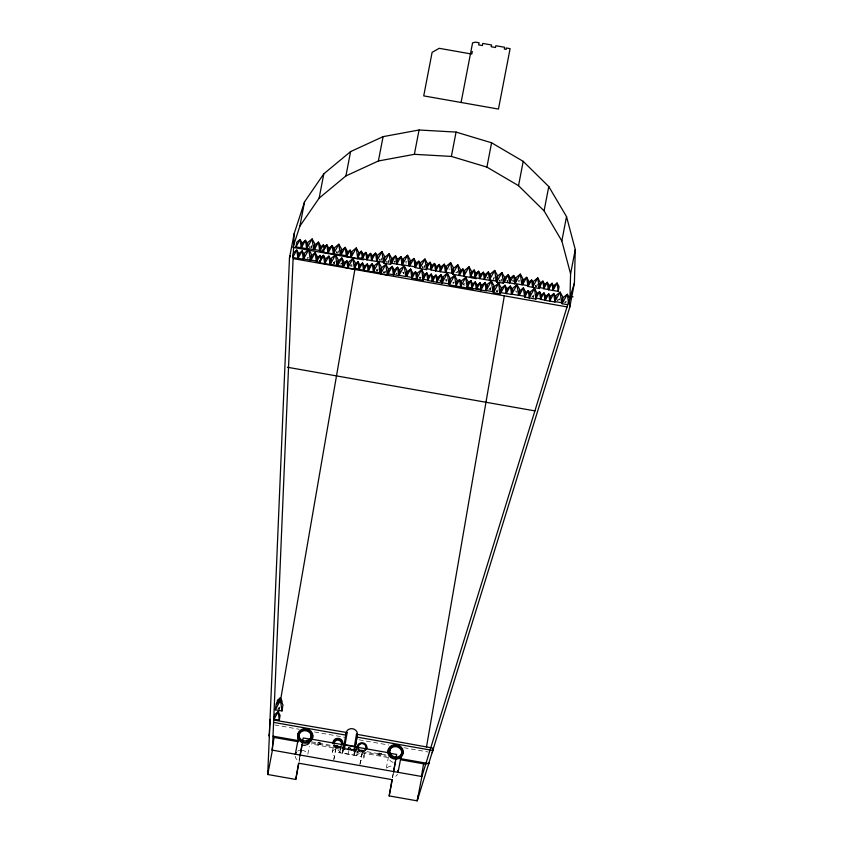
<?xml version="1.0" encoding="UTF-8"?>
<svg xmlns="http://www.w3.org/2000/svg" width="843" height="843" viewBox="0 0 843 843"><rect width="100%" height="100%" fill="white"/><g stroke="black" fill="none" stroke-linecap="round" stroke-linejoin="round"><path stroke-width="0.63" stroke-dasharray="4.21 3.16" d="M278.116 709.068L278.306 707.857L278.116 709.068L278.991 709.216L279.644 708.078M343.596 747.499L342.669 753.02L353.881 754.991L354.745 750.439M354.808 749.48L353.881 754.991M308.001 257.305L307.79 258.506L308.032 257.273M333.385 262.331L333.175 263.543L333.406 262.31M341.267 264.07L341.436 263.111L341.246 264.091L340.214 263.88M352.385 265.081L351.046 264.85L350.836 266.061L352.174 266.293M379.782 259.138L379.571 260.35L379.814 259.107M299.086 761.988L299.939 757.046M383.681 271.878L383.47 273.09L383.702 271.857L385.051 272.089M386.99 261.288L386.779 262.5L387.011 261.267M396.958 273.322L396.8 274.281L396.99 273.301L395.925 273.121M317.442 744.243L320.055 744.706L317.442 744.243L317.79 742.409L320.382 743.041L317.79 742.409M317.874 743.979C316.82 741.924 321.541 742.757 319.792 744.316M403.681 272.405L403.47 273.617L403.681 272.405L402.332 272.163M334.861 747.183L335.208 745.349L337.822 745.813L337.474 747.646L334.882 747.014M335.208 745.349L337.822 745.813M335.293 746.919L335.546 745.581L335.293 746.919C337.737 748.763 338.496 744.854 335.525 745.749M333.923 759.069L334.471 755.908A3.836 3.456 10.9 0 1 333.817 749.943A3.836 3.456 10.9 0 1 339.866 752.525L342.11 752.915L343.017 748.12L348.623 749.1M419.519 277.157L419.308 278.359L419.551 277.126L420.889 277.368L421.1 276.156L420.657 278.601L420.889 277.368M342.321 747.572L344.945 748.036L342.321 747.572L342.679 745.728M342.764 747.309L343.017 745.96M342.11 752.915L342.753 752.514M343.017 748.12L355.356 750.291L348.654 748.942L348.538 749.606L348.686 747.92L348.401 749.438M343.775 746.656L343.322 749.248L344.186 749.817L311.246 744.011M344.186 749.817L344.703 746.824M344.639 747.815L311.541 741.851M348.022 749.364L348.349 747.688L350.087 748.004M348.349 747.688L350.962 748.152L350.646 749.817M349.139 749.448L348.275 754M349.782 749.142L349.687 749.648M350.572 748.426L350.319 749.775L348.433 749.269M353.607 749.501L356.22 749.964L353.607 749.501L353.955 747.667M387.748 757.499L353.523 751.461L354.197 747.583M354.629 750.555L355.051 748.099M354.987 748.637L354.534 751.218L353.523 751.461M360.077 763.674L360.625 760.523A3.836 3.456 10.9 0 0 363.228 755.128A3.836 3.456 10.9 0 0 356.684 755.486L353.965 754.485M355.946 749.575L356.178 748.405M360.962 751.798L361.31 749.954L363.934 750.418L363.575 752.251L360.994 751.619M363.312 751.861L363.565 750.523L363.312 751.861L361.362 751.693L361.658 750.186M363.934 750.418L362.153 750.281M445.431 279.56L446.769 279.802L446.558 281.004L445.22 280.772M453.766 283.164L453.977 281.952L453.734 283.185L452.417 282.921M378.644 754.896L378.992 753.062L381.616 753.526L381.257 755.36L378.676 754.727M381.616 753.526L379.835 753.389M464.957 285.134L463.618 284.892L463.819 283.691L465.167 283.922M392.722 777.225L393.365 773.516M487.739 278.032L487.907 277.073L487.718 278.053L486.685 277.842M489.256 288.569L489.045 289.781L489.288 288.538M490.594 288.801L490.394 290.013L490.837 287.568L490.626 288.78M507.676 280.751L507.518 281.699L507.697 280.73L506.643 280.54M513.239 280.603L513.071 281.551L513.239 280.603L512.175 280.413M535.611 285.408L535.4 286.609L535.632 285.377M536.949 285.64L536.738 286.852L537.191 284.407L536.98 285.619M557.971 299.634L557.76 300.846L558.003 299.613L559.341 299.845L559.552 298.643L558.214 298.401M565.168 301.794L564.968 302.995L565.2 301.762L566.549 302.005L566.749 300.793L566.517 302.026M350.804 266.082L351.046 264.85M299.887 756.023L298.949 760.923A6.259 5.638 10.9 0 1 295.166 756.234M394.735 262.858L395.082 260.94L394.924 261.888L393.86 261.699M307.832 754.222L309.318 746.498M320.055 744.706L320.403 742.862M424.166 266.799L424.408 265.566L423.966 268.011L424.198 266.778M332.363 751.84L333.712 744.843M333.744 760.112L336.262 746.571A3.836 3.456 10.9 0 1 334.418 744.854M339.866 752.525L341.383 744.654M342.669 753.02L343.533 748.458M344.945 748.036L345.261 746.361M354.292 747.899L354.007 749.406L386.853 755.128M354.439 755.096L355.356 750.291M356.22 749.964L356.568 748.131M446.537 281.035L446.769 279.802M356.684 755.486L358.191 747.625M359.898 764.727L362.564 750.47A3.836 3.456 10.9 0 0 363.818 750.165M457.043 272.595L457.275 271.362L457.075 272.574L455.726 272.331M363.965 757.414L365.894 747.362M463.587 284.923L463.819 283.691M386.294 768.121L388.886 754.664M393.07 773.726L392.364 777.394A6.259 5.638 10.9 0 0 397.496 774.274M516.222 292.479L516.453 291.246L515.115 291.004M559.309 299.876L559.552 298.643M518.424 280.413L519.762 280.656M448.739 268.97L450.078 269.212M405.641 261.572L406.979 261.815M518.213 281.625L519.551 281.868M405.43 262.784L406.779 263.027M439.308 280.666L440.373 280.845M274.797 724.959L299.17 729.258M314.555 731.977L345.335 737.404M359.107 739.827L388.612 745.033M403.997 747.741L428.37 752.04M342.985 746.129L344.903 746.466M361.626 750.354L363.544 750.691M311.457 742.936L386.589 756.192M343.449 748.963L354.661 750.944M387.243 767.72A6.259 5.638 10.9 0 1 393.26 766.287M357.959 749.153A3.909 3.52 10.9 0 0 362.184 752.409L361.457 756.624L335.303 752.009L336.03 747.804A3.909 3.52 10.9 0 0 341.099 746.181M362.564 750.47A3.909 3.52 10.9 0 1 359.497 749.385M362.416 751.197A3.909 3.52 10.9 0 1 358.57 749.111M340.583 745.929A3.909 3.52 10.9 0 1 336.262 746.571M297.684 751.092A6.259 5.638 10.9 0 1 299.644 750.291M301.826 750.165A6.259 5.638 10.9 0 1 307.01 753.568M393.133 762.388A6.523 5.88 10.9 0 1 388.591 757.457M341.51 746.382A4.826 4.341 10.9 0 1 333.312 744.769M366.104 749.901A4.71 4.236 10.9 0 1 357.485 748.753M365.525 750.038A4.71 4.236 10.9 0 1 358.117 749.058M340.72 746.392A4.826 4.341 10.9 0 1 334.028 745.064M339.023 746.066A3.909 3.52 10.9 0 1 336.399 745.844A3.836 3.456 10.9 0 1 335.324 745.128M279.887 706.845L279.454 709.29L279.887 706.845M309.961 246.472L309.76 247.684L309.992 246.451M311.541 245.471L311.099 247.916L311.541 245.471M334.724 262.573L334.513 263.775L334.966 261.33L334.755 262.542M336.684 251.741L336.483 252.953L336.715 251.72M338.264 250.74L337.822 253.185L338.264 250.74M376.473 269.728L376.263 270.94L376.505 269.697M378.054 268.727L377.611 271.172L378.054 268.727M381.363 258.137L380.92 260.582L381.363 258.137M385.262 270.877L384.808 273.322L385.262 270.877M388.56 260.287L388.117 262.731L388.56 260.287M422.828 266.567L422.617 267.768L422.859 266.536M440.531 279.897L440.183 281.825L440.531 279.897M379.076 754.633C378.813 751.071 383.955 756.319 379.076 754.633M494.146 276.978L493.692 279.423L494.146 276.978M496.453 290.719L496.253 291.931L496.485 290.687M498.034 289.718L497.591 292.163L498.034 289.718M499.762 280.129L499.551 281.341L499.794 280.097M501.343 279.128L500.9 281.573L501.343 279.128M532.302 295.998L532.091 297.2L532.333 295.967M533.882 294.997L533.429 297.442L533.882 294.997"/><path stroke-width="1.26" d="M391.942 779.859L389.171 795.908L417.201 800.85L569.72 307.379L569.826 303.67M569.952 298.728L570.585 273.859L575.274 249.528L566.528 216.619L548.772 186.545L523.208 161.361L491.585 142.794L456.063 132.088L419.055 130.001L383.08 136.65L350.593 151.603L323.817 173.816L304.565 201.804L294.154 233.637L289.465 257.958L267.726 774.496L295.756 779.438L298.875 763.221L392.301 779.691L389.171 795.908M569.72 307.379L574.41 283.048L575.274 249.528M269.275 735.507L269.855 721.724M268.39 770.66L267.726 774.496L272.415 750.165L294.154 233.637M269.665 724.053L270.045 719.395M275.282 709.817L276.23 703.757L280.466 700.333L282.953 704.853L282.005 710.923L275.282 709.817L280.466 700.333L282.005 710.923M274.038 719.248L274.786 714.474L278.127 711.777L280.087 715.338L279.339 720.112L274.038 719.248L278.127 711.777L279.339 720.112M276.789 704.348L277.431 700.227L280.319 697.888L282.015 700.976L281.688 703.03M292.879 256.293L293.501 252.721L296.789 250.055L298.78 253.659M295.988 246.894L296.81 242.131L300.097 239.465L302.089 243.069L301.267 247.831L295.988 246.894L300.097 239.465L301.267 247.831M297.958 258.422L296.789 250.055L292.679 257.484L297.958 258.422L298.865 253.553L302.163 250.887L304.154 254.481L303.332 259.244L298.043 258.316L302.163 250.887L303.332 259.244M301.351 247.726L302.173 242.963L305.472 240.297L307.463 243.89L306.641 248.653L301.351 247.726L305.472 240.297L306.641 248.653M303.585 258.98L304.629 252.942L308.812 249.549L311.341 254.122L310.298 260.171L303.585 258.98L308.812 249.549L310.298 260.171M306.894 248.39L307.937 242.341L312.121 238.959L314.65 243.532L313.607 249.581L306.894 248.39L312.121 238.959L313.607 249.581M311.046 260.139L311.868 255.387L315.156 252.71L317.147 256.314L316.325 261.077L311.046 260.139L315.156 252.71L316.325 261.077M314.355 249.549L315.177 244.797L318.464 242.12L320.456 245.724L319.634 250.487L314.355 249.549L318.464 242.12L319.634 250.487M319.961 262.468L316.536 261.867L317.242 257.747L320.087 255.44L321.815 258.548M324.407 252.078L319.845 251.277L320.551 247.157L323.396 244.849L325.124 247.958M330.056 264.512L328.886 256.146L324.766 263.574L330.056 264.512L330.877 259.749L328.886 256.146L325.588 258.822L324.681 263.68L319.402 262.753L319.813 260.371M333.364 253.922L332.195 245.555L328.075 252.984L328.896 248.232L332.195 245.555L334.186 249.159L333.364 253.922L322.711 252.162L323.122 249.781M330.308 264.249L331.352 258.2L335.535 254.818L338.064 259.391L337.021 265.429L330.308 264.249L335.535 254.818L337.021 265.429M333.617 253.659L334.66 247.61L338.844 244.228L341.373 248.801L340.33 254.839L333.617 253.659L338.844 244.228L340.33 254.839M337.769 265.408L338.591 260.645L341.879 257.979L343.87 261.583L343.048 266.346L337.769 265.408L341.879 257.979L343.048 266.346M341.078 254.818L341.9 250.055L345.187 247.389L347.179 250.993L346.357 255.756L341.078 254.818L345.187 247.389L346.357 255.756M354.439 269.18L352.954 258.569L347.738 268L348.781 261.952L352.954 258.569L355.483 263.142L354.439 269.18L343.259 267.126L343.965 263.016L346.821 260.708L348.538 263.817M346.568 256.535L350.119 250.118L351.131 257.347L346.568 256.535L347.274 252.426L350.119 250.118L351.847 253.227M351.036 257.41L352.079 251.362L356.262 247.979L358.791 252.552L357.748 258.59L351.036 257.41L356.262 247.979L357.748 258.59M271.91 750.228L274.112 737.456L298.443 741.745M278.338 713.02L278.77 710.48M280.54 700.217L354.861 269.486M357.98 256.599L358.517 253.511L361.362 251.203L363.08 254.312L362.374 258.432L357.801 257.621L361.362 251.203L362.374 258.432M359.666 265.313L362.522 263.005L364.239 266.114L363.533 270.234L358.96 269.423L359.782 264.902L358.054 261.794L355.209 264.101M362.269 258.833L362.975 254.723L365.82 252.415L367.548 255.524L366.831 259.644L362.269 258.833L365.82 252.415L366.831 259.644M368.359 269.939L368.981 266.367L372.269 263.701L374.26 267.294L373.438 272.057L363.712 270.392L364.429 266.272L367.274 263.964L369.002 267.083L368.644 269.138M367.021 259.802L370.583 253.374L371.594 260.603L372.29 255.777L375.578 253.1L376.747 261.467L367.021 259.802L367.738 255.682L370.583 253.374L372.3 256.493M373.407 271.646L374.45 265.598L378.633 262.215L381.162 266.778L380.119 272.826L373.407 271.646L378.633 262.215L380.119 272.826M376.716 261.056L377.759 255.007L381.932 251.625L384.461 256.188L383.417 262.236L376.716 261.056L381.932 251.625L383.417 262.236M380.604 273.796L381.647 267.747L385.831 264.365L388.36 268.938L387.316 274.976L380.604 273.796L385.831 264.365L387.316 274.976M383.913 263.206L384.956 257.157L389.139 253.775L391.668 258.348L390.625 264.386L383.913 263.206L389.139 253.775L390.625 264.386M295.756 779.438L298.517 763.389M300.15 755.813L302.068 744.706M302.648 741.334L303.238 737.973L310.709 739.29M388.117 273.827L388.939 269.065L392.227 266.399L394.218 269.992L393.396 274.755L388.117 273.827L392.227 266.399L393.396 274.755M391.426 263.237L395.536 255.808L396.705 264.165L397.611 259.296L400.91 256.63L402.901 260.234L402.079 264.987L391.426 263.237L392.248 258.474L395.536 255.808L397.527 259.402M393.481 274.649L394.303 269.886L397.601 267.22L399.593 270.824L398.771 275.577L393.481 274.649L397.601 267.22L398.771 275.577M399.024 275.324L400.067 269.275L404.25 265.893L406.779 270.455L405.736 276.504L399.024 275.324L404.25 265.893L405.736 276.504M402.332 264.734L403.375 258.685L407.559 255.292L410.088 259.865L409.045 265.914L402.332 264.734L407.559 255.292L409.045 265.914M406.484 276.483L407.306 271.72L410.594 269.054L412.585 272.647L411.763 277.41L406.484 276.483L410.594 269.054L411.763 277.41M409.793 265.893L410.615 261.13L413.902 258.464L415.894 262.057L415.072 266.82L409.793 265.893L413.902 258.464L415.072 266.82M423.154 280.255L421.669 269.634L416.453 279.075L417.496 273.027L421.669 269.634L424.198 274.207L423.154 280.255L411.974 278.201L412.68 274.08L415.536 271.773L417.253 274.892M415.283 267.61L415.989 263.49L418.834 261.182L420.562 264.302L419.846 268.422L426.463 269.665L427.506 263.617L424.977 259.043L420.794 262.436L419.751 268.485L415.283 267.61L418.834 261.182L419.846 268.422L424.977 259.043L426.463 269.665M423.207 279.286L426.769 272.858L427.78 280.087L423.207 279.286L423.924 275.166L426.769 272.858L428.497 275.977L427.675 280.498L432.248 281.299L432.954 277.189L431.237 274.07L428.381 276.378M343.997 745.36L346.231 732.409L347.168 732.578L345.072 744.632M426.516 268.696L430.078 262.268L431.089 269.497L426.516 268.696L427.232 264.576L430.078 262.268L431.795 265.387L430.984 269.908L435.546 270.708L436.263 266.599L434.535 263.48L431.69 265.787M442.154 283.132L440.984 274.765L436.874 282.194L437.696 277.431L440.984 274.765L442.975 278.369L442.154 283.132L432.427 281.467L433.144 277.347L435.989 275.039L437.717 278.148M435.736 270.877L436.453 266.757L439.298 264.449L441.015 267.558L440.309 271.678L439.298 264.449L435.736 270.877L445.462 272.542L446.474 266.082L450.647 262.689L453.176 267.263L452.133 273.311L445.431 272.131L450.647 262.689L452.133 273.311M354.418 746.287L356.505 734.221L357.443 734.39L355.209 747.341M355.261 746.877L357.443 734.39M442.122 282.721L443.165 276.673L447.348 273.28L449.877 277.853L448.834 283.901L442.122 282.721L447.348 273.28L448.834 283.901M449.319 284.871L450.362 278.822L454.546 275.429L457.075 280.002L456.031 286.051L454.546 275.429L449.319 284.871L467.222 288.021L468.265 281.983L465.736 277.41L461.553 280.793L460.51 286.841L465.736 277.41L467.222 288.021M452.628 274.281L453.671 268.232L457.854 264.839L460.383 269.412L459.34 275.461L452.628 274.281L457.854 264.839L459.34 275.461L463.913 276.188L462.902 268.959L460.057 271.267M463.819 276.251L464.862 270.203L469.045 266.82L471.574 271.393L470.531 277.431L463.819 276.251L469.045 266.82L470.531 277.431M470.763 275.44L471.29 272.352L474.145 270.045L475.863 273.153L475.157 277.273L470.584 276.462L474.145 270.045L475.157 277.273M389.224 752.873L389.803 749.88A6.259 5.638 10.9 0 1 398.054 747.183A6.259 5.638 10.9 0 1 401.236 754.812M472.449 284.154L475.294 281.847L477.022 284.955L476.306 289.075L471.743 288.264L472.554 283.743L470.837 280.635L467.991 282.942M475.041 277.674L475.758 273.564L478.603 271.256L480.331 274.365L479.614 278.485L475.041 277.674L478.603 271.256L479.614 278.485M476.495 289.233L477.212 285.113L480.057 282.805L481.774 285.925L481.068 290.034L480.057 282.805L476.495 289.233L486.221 290.898L485.052 282.531L481.753 285.208L480.931 289.96L485.052 282.531L487.043 286.135L486.422 289.707M393.576 772.283L395.493 761.176M396.073 757.804L396.653 754.443L390.425 753.347M496.2 281.077L494.715 270.466L489.488 279.897L496.2 281.077L497.244 275.029L494.715 270.466L490.531 273.849L489.53 280.308L479.804 278.643L480.51 274.523L483.366 272.215L485.083 275.334M486.39 289.275L487.222 284.439L491.406 281.056L493.935 285.619L492.892 291.667L486.179 290.487L491.406 281.056L492.892 291.667M493.387 292.637L494.43 286.588L498.613 283.206L501.142 287.779L500.099 293.817L493.387 292.637L498.613 283.206L500.099 293.817M496.696 282.047L497.739 275.998L501.922 272.616L504.451 277.189L503.408 283.227L496.696 282.047L501.922 272.616L503.408 283.227M500.89 292.669L501.711 287.906L505.01 285.24L507.001 288.833L506.179 293.596L505.01 285.24L500.89 292.669L511.553 294.418L512.375 289.665L510.384 286.062L507.086 288.727L506.264 293.49L510.384 286.062L511.553 294.418M514.852 283.828L513.682 275.471L509.572 282.9L514.852 283.828L515.674 279.075L513.682 275.471L510.394 278.137L509.488 283.006L504.198 282.078L505.02 277.315L508.318 274.649L510.31 278.243M418.086 795.739L417.201 800.85L421.879 776.529L574.41 283.048M421.384 776.582L423.586 763.821M426.495 746.982L504.335 295.851M511.806 294.165L512.85 288.116L517.033 284.723L519.562 289.297L518.519 295.345L511.806 294.165L517.033 284.723L518.519 295.345M515.115 283.575L516.158 277.526L520.331 274.133L522.86 278.706L521.817 284.755L515.115 283.575L520.331 274.133L521.817 284.755M519.267 295.324L520.089 290.561L523.377 287.895L525.368 291.488L524.546 296.251L519.267 295.324L523.377 287.895L524.546 296.251M522.565 284.734L523.387 279.971L526.685 277.305L528.677 280.898L527.855 285.661L522.565 284.734L526.685 277.305L527.855 285.661M524.757 297.042L528.308 290.614L529.32 297.853L524.757 297.042L525.463 292.921L528.308 290.614L530.036 293.733M539.246 288.506L537.76 277.884L532.534 287.326L533.577 281.277L537.76 277.884L540.289 282.458L539.246 288.506L528.055 286.451L528.772 282.331L531.617 280.024L533.345 283.143L532.987 285.197M529.225 297.916L530.268 291.868L534.451 288.475L536.98 293.048L535.937 299.096L529.225 297.916L534.451 288.475L535.937 299.096M536.169 297.094L536.706 294.007L539.552 291.699L541.269 294.818L540.563 298.928L535.99 298.127L539.552 291.699L540.563 298.928M539.299 287.537L542.86 281.109L543.872 288.338L539.299 287.537L540.005 283.417L542.86 281.109L544.578 284.228L543.756 288.749L548.329 289.549L549.046 285.44L547.318 282.321L544.473 284.628M540.458 299.339L541.164 295.219L544.009 292.911L545.737 296.03L545.021 300.14L540.458 299.339L544.009 292.911L545.021 300.14M561.607 302.742L560.121 292.121L554.894 301.562L561.607 302.742L562.65 296.694L560.121 292.121L555.937 295.514L554.936 301.973L545.21 300.308L545.927 296.188L548.772 293.88L550.49 296.989M548.519 289.718L552.081 283.29L553.092 290.519L548.519 289.718L549.225 285.598L552.081 283.29L553.798 286.399L553.44 288.464M552.955 290.445L553.777 285.682L557.075 283.016L559.067 286.62L558.245 291.372L552.955 290.445L557.075 283.016L558.245 291.372M567.697 304.692L562.102 303.712L563.145 297.663L567.328 294.27L569.857 298.844L569.225 302.479M346.231 732.409L345.746 735.107L273.712 722.409M363.533 259.844L292.921 247.399L299.876 226.124L304.565 201.804M299.876 226.124L319.128 198.147L323.817 173.816M319.402 261.541L319.56 260.698M322.869 250.108L322.7 250.951L321.794 250.792M319.128 198.147L345.915 175.924L350.593 151.603M345.915 175.924L378.391 160.981L383.08 136.65M298.348 738.436L295.303 754.253A6.259 5.638 10.9 0 1 296.178 752.472M378.391 160.981L414.366 154.322L419.055 130.001M299.887 756.023L302.489 742.535M302.7 741.45L302.848 740.639A6.259 5.638 10.9 0 1 299.202 733.979A6.259 5.638 10.9 0 1 305.724 729.89A6.259 5.638 10.9 0 1 311.488 735.222L310.919 738.205M461.089 102.477L472.575 42.856L475.557 42.15L479.087 42.772L478.676 44.911L482.375 45.564L482.786 43.425L491.564 44.974L491.216 46.744L495.494 47.503L495.842 45.722L504.662 47.282L504.325 49.052L506.137 49.379L506.401 47.998L510.099 48.652L498.455 109.063L423.723 95.891L432.111 52.35L439.214 48.314L471.795 54.068L472.291 51.465M414.366 154.322L451.374 156.419L456.063 132.088M347.168 732.578L273.532 720.017M356.505 734.221L433.471 748.215L432.217 752.715M364.871 749.49A3.836 3.456 10.9 0 0 364.218 744.221A3.836 3.456 10.9 0 0 358.612 745.444L358.264 746.74M570.585 273.859L561.838 240.94L544.083 210.866L518.529 185.681L486.906 167.114L491.585 142.794M393.544 771.271L396.115 757.931M401.774 752.915L398.033 772.367A6.259 5.638 10.9 0 0 397.801 770.397M518.529 185.681L523.208 161.361M544.083 210.866L548.772 186.545M561.838 240.94L566.528 216.619M289.465 257.958L290.234 255.608M358.612 745.444L358.191 747.941M428.381 764.664L429.171 762.588M277.379 703.273L280.319 697.888L280.845 701.492M319.845 251.277L323.396 244.849L324.07 249.665M316.536 261.867L320.087 255.44L320.761 260.255M322.711 252.162L326.821 244.733L328.812 248.337L327.99 253.09L326.821 244.733L324.355 246.736M319.402 262.753L323.512 255.324L325.503 258.927M343.259 267.126L346.821 260.708L347.832 267.937M358.96 269.423L362.522 263.005L363.533 270.234M363.712 270.392L367.274 263.964L368.286 271.193M371.468 260.529L375.578 253.1L377.569 256.704M368.159 271.119L372.269 263.701L373.438 272.057M396.79 264.059L400.91 256.63L402.079 264.987M411.974 278.201L415.536 271.773L416.547 279.012M430.984 269.908L434.535 263.48L435.546 270.708M427.675 280.498L431.237 274.07L432.248 281.299M432.427 281.467L435.989 275.039L437.001 282.268M459.34 275.376L462.902 268.959L464.63 272.068M456.042 285.967L459.593 279.549L461.321 282.658M471.743 288.264L475.294 281.847L476.306 289.075M479.804 278.643L483.366 272.215L484.377 279.444L485.062 274.618L488.36 271.941L490.352 275.545M484.24 279.37L488.36 271.941L489.53 280.308M504.198 282.078L508.318 274.649L509.488 283.006M528.055 286.451L531.617 280.024L532.628 287.252M543.756 288.749L547.318 282.321L548.329 289.549M545.21 300.308L548.772 293.88L549.784 301.109L550.468 296.272L553.767 293.606L555.758 297.21M549.647 301.035L553.767 293.606L554.936 301.973M562.102 303.712L567.328 294.27L568.646 303.712M321.046 257.326L323.512 255.324L324.681 263.68M456.748 281.857L459.593 279.549L460.605 286.778M470.942 277.737L476.316 278.685M571.017 296.43L573.029 296.789M478.445 288.749L479.361 288.907M467.644 288.327L473.007 289.275M293.311 258.643L567.16 306.926M287.463 367.263L534.999 410.91M356.958 737.088L432.838 750.47M341.489 744.042L358.307 747.003M312.036 739.258L387.938 752.641M354.313 746.94L356.905 747.393M273.111 736.181L298.675 740.691M399.371 758.437L428.771 763.621M400.541 759.754L425.989 764.243M272.415 750.165L421.879 776.529M451.374 156.419L486.906 167.114M446.284 267.779L444.293 264.175L441.005 266.841L440.183 271.604L444.293 264.175L445.462 272.542M269.233 734.39L269.317 736.613M358.317 746.603L358.338 747.214A3.909 3.52 10.9 0 0 358.718 748.384M334.165 742.514A3.836 3.456 10.9 0 1 341.657 743.189A3.909 3.52 10.9 0 1 341.331 744.959M298.917 736.761A6.259 5.638 10.9 0 1 304.471 730.681A6.259 5.638 10.9 0 1 311.33 736.034A6.881 6.196 10.9 0 1 310.941 737.836M310.53 738.668A6.881 6.196 10.9 0 1 309.982 739.427M309.307 740.101A6.881 6.196 10.9 0 1 308.527 740.681M307.663 741.134A6.881 6.196 10.9 0 1 306.726 741.471M311.488 735.222A6.881 6.196 10.9 0 1 302.848 740.639M309.297 742.978A6.881 6.196 10.9 0 1 306.978 744.685M306.041 745.022A6.881 6.196 10.9 0 1 302.015 745.001M394.05 757.604A6.523 5.88 10.9 0 1 393.08 757.225M392.185 756.708A6.523 5.88 10.9 0 1 390.699 755.328M390.151 754.496A6.523 5.88 10.9 0 1 389.803 749.88M346.157 732.82A5.69 5.121 10.9 0 1 352.627 728.752A5.69 5.121 10.9 0 1 357.358 734.79M333.038 743.642A4.826 4.341 10.9 0 1 342.363 742.125M342.627 743.241A4.826 4.341 10.9 0 1 342.574 744.38M357.295 747.646A4.71 4.236 10.9 0 1 360.667 743.589M364.239 744.063A4.71 4.236 10.9 0 1 365.988 745.655M366.484 746.687A4.71 4.236 10.9 0 1 366.547 748.879M357.632 748.026A4.71 4.236 10.9 0 1 362.627 742.778A4.71 4.236 10.9 0 1 366.241 749.174M333.185 742.915A4.826 4.341 10.9 0 1 338.823 738.447A4.826 4.341 10.9 0 1 342.332 744.727M341.141 744.738A3.909 3.52 10.9 0 0 341.805 742.462A3.836 3.456 10.9 0 0 336.937 739.395A3.836 3.456 10.9 0 0 334.566 744.127M312.584 735.275A7.587 6.828 10.9 0 1 303.701 743.031A7.587 6.828 10.9 0 1 298.875 732.335M399.498 746.645A7.587 6.828 10.9 0 1 401.078 757.109A7.587 6.828 10.9 0 1 389.498 756.297A7.587 6.828 10.9 0 1 391.942 746.118M358.054 261.794L354.492 268.211L359.065 269.022L358.054 261.794M470.837 280.635L467.275 287.052L471.848 287.863L470.837 280.635M299.644 739.88A7.587 6.828 10.9 0 0 312.49 737.994A7.587 6.828 10.9 0 0 303.838 728.774A7.587 6.828 10.9 0 0 299.644 739.88M390.077 755.96A7.587 6.828 10.9 0 0 402.849 753.779A7.587 6.828 10.9 0 0 393.944 744.748A7.587 6.828 10.9 0 0 390.077 755.96M397.169 746.023A6.259 5.638 10.9 0 0 389.961 749.069A6.523 5.88 10.9 0 0 396.273 757.119A6.259 5.638 10.9 0 0 401.932 752.104A6.259 5.638 10.9 0 0 397.169 746.023"/></g></svg>
